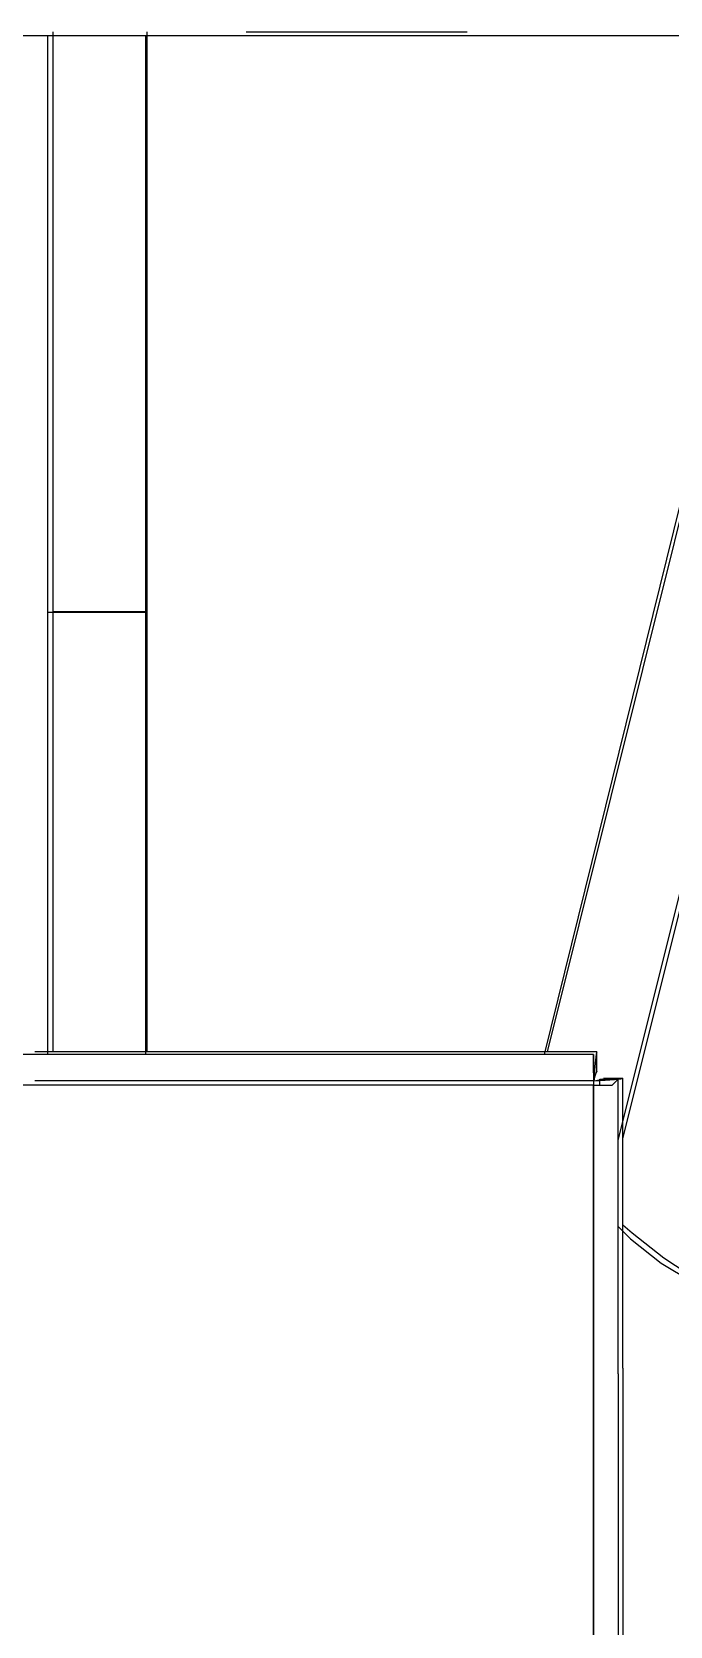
# Model space of a CAD drawing. Extents: x 3 to 592, y 5 to 207.
# Drawn here: x 96.25 to 99.92, y 65.68 to 74.84 of the extents above; entities that cross this region are included whole.
import ezdxf

# ---------------------------------------------------------------- set-up
doc = ezdxf.new("R2010")
doc.units = 0
doc.layers.get('0').update_dxf_attribs({"linetype": 'CONTINUOUS'})

msp = doc.modelspace()

# ---------------------------------------------------------------- linework, layer by layer
at = {"color": 7}
for points in [[(80.645, 74.824167), (105.374722, 74.824167)], [(96.343611, 74.824167), (96.343611, 71.508056)], [(96.374126, 74.844522), (96.374126, 71.511125)], [(96.374126, 74.844522), (96.374126, 71.511125)], [(96.374126, 74.844522), (96.374126, 71.511125)], [(96.374126, 74.844522), (96.374126, 71.511125)], [(96.374126, 74.844522), (96.374126, 71.511125)], [(96.374126, 74.844522), (96.374126, 71.511125)], [(96.374126, 74.844522), (96.374126, 71.511125)], [(96.374126, 74.844522), (96.374126, 71.511125)], [(96.908056, 74.824167), (96.908056, 71.508056)], [(96.915781, 74.844522), (96.915781, 71.511125)], [(96.915781, 74.844522), (96.915781, 71.511125)], [(96.915781, 74.844522), (96.915781, 71.511125)], [(96.915781, 74.844522), (96.915781, 71.511125)], [(96.915781, 74.844522), (96.915781, 71.511125)], [(96.915781, 74.844522), (96.915781, 71.511125)], [(96.915781, 74.844522), (96.915781, 71.511125)], [(96.915781, 74.844522), (96.915781, 71.511125)], [(97.485659, 74.844522), (98.755659, 74.844522)], [(97.485659, 74.844522), (98.755659, 74.844522)], [(97.485659, 74.844522), (98.755659, 74.844522)], [(97.485659, 74.844522), (98.755659, 74.844522)], [(97.485659, 74.844522), (98.755659, 74.844522)], [(97.485659, 74.844522), (98.755659, 74.844522)], [(97.485659, 74.844522), (98.755659, 74.844522)], [(97.485659, 74.844522), (98.755659, 74.844522)], [(99.201111, 68.968056), (100.6475, 74.824167)], [(99.218327, 68.983401), (100.679532, 74.844451)], [(99.218327, 68.983401), (100.679532, 74.844451)], [(99.218327, 68.983401), (100.679532, 74.844451)], [(99.218327, 68.983401), (100.679532, 74.844451)], [(99.218327, 68.983401), (100.679532, 74.844451)], [(99.218327, 68.983401), (100.679532, 74.844451)], [(99.218327, 68.983401), (100.679532, 74.844451)], [(99.218327, 68.983401), (100.679532, 74.844451)], [(99.624444, 68.474167), (101.176667, 74.683056)], [(96.908056, 71.508056), (96.343611, 71.508056)], [(96.343611, 71.508056), (96.343611, 68.968056)], [(96.374126, 71.51116), (96.374126, 68.983507)], [(96.374126, 71.51116), (96.374126, 68.983507)], [(96.374126, 71.51116), (96.374126, 68.983507)], [(96.374126, 71.51116), (96.374126, 68.983507)], [(96.374126, 71.51116), (96.374126, 68.983507)], [(96.374126, 71.51116), (96.374126, 68.983507)], [(96.374126, 71.51116), (96.374126, 68.983507)], [(96.374126, 71.51116), (96.374126, 68.983507)], [(96.915781, 71.51116), (96.374268, 71.51116)], [(96.915781, 71.51116), (96.374268, 71.51116)], [(96.915781, 71.51116), (96.374268, 71.51116)], [(96.915781, 71.51116), (96.374268, 71.51116)], [(96.915781, 71.51116), (96.374268, 71.51116)], [(96.915781, 71.51116), (96.374268, 71.51116)], [(96.915781, 71.51116), (96.374268, 71.51116)], [(96.915781, 71.51116), (96.374268, 71.51116)], [(96.908056, 71.508056), (96.908056, 68.968056)], [(96.915781, 71.51116), (96.915781, 68.983507)], [(96.915781, 71.51116), (96.915781, 68.983507)], [(96.915781, 71.51116), (96.915781, 68.983507)], [(96.915781, 71.51116), (96.915781, 68.983507)], [(96.915781, 71.51116), (96.915781, 68.983507)], [(96.915781, 71.51116), (96.915781, 68.983507)], [(96.915781, 71.51116), (96.915781, 68.983507)], [(96.915781, 71.51116), (96.915781, 68.983507)], [(99.651891, 68.483304), (100.411437, 71.529768)], [(99.651891, 68.483304), (100.411437, 71.529768)], [(99.651891, 68.483304), (100.411437, 71.529768)], [(99.651891, 68.483304), (100.411437, 71.529768)], [(99.651891, 68.483304), (100.411437, 71.529768)], [(99.651891, 68.483304), (100.411437, 71.529768)], [(99.651891, 68.483304), (100.411437, 71.529768)], [(99.651891, 68.483304), (100.411437, 71.529768)], [(99.501501, 68.983401), (96.271468, 68.983401)], [(99.501501, 68.983401), (96.271468, 68.983401)], [(99.501501, 68.983401), (96.271468, 68.983401)], [(99.501501, 68.983401), (96.271468, 68.983401)], [(99.501501, 68.983401), (96.271468, 68.983401)], [(99.501501, 68.983401), (96.271468, 68.983401)], [(99.501501, 68.983401), (96.271468, 68.983401)], [(99.501501, 68.983401), (96.271468, 68.983401)], [(99.501501, 68.983401), (99.497268, 68.970701), (99.493388, 68.934718), (99.489154, 68.88039), (99.485274, 68.81689)], [(99.501501, 68.983401), (99.497268, 68.970701), (99.493388, 68.934718), (99.489154, 68.88039), (99.485274, 68.81689)], [(99.501501, 68.983401), (99.497268, 68.970701), (99.493388, 68.934718), (99.489154, 68.88039), (99.485274, 68.81689)], [(99.501501, 68.983401), (99.497268, 68.970701), (99.493388, 68.934718), (99.489154, 68.88039), (99.485274, 68.81689)], [(99.501501, 68.983401), (99.497268, 68.970701), (99.493388, 68.934718), (99.489154, 68.88039), (99.485274, 68.81689)], [(99.501501, 68.983401), (99.497268, 68.970701), (99.493388, 68.934718), (99.489154, 68.88039), (99.485274, 68.81689)], [(99.501501, 68.983401), (99.497268, 68.970701), (99.493388, 68.934718), (99.489154, 68.88039), (99.485274, 68.81689)], [(99.501501, 68.983401), (99.497268, 68.970701), (99.493388, 68.934718), (99.489154, 68.88039), (99.485274, 68.81689)], [(99.501501, 68.872276), (99.501501, 68.983401)], [(99.501501, 68.872276), (99.501501, 68.983401)], [(99.501501, 68.872276), (99.501501, 68.983401)], [(99.501501, 68.872276), (99.501501, 68.983401)], [(99.501501, 68.872276), (99.501501, 68.983401)], [(99.501501, 68.872276), (99.501501, 68.983401)], [(99.501501, 68.872276), (99.501501, 68.983401)], [(99.501501, 68.872276), (99.501501, 68.983401)], [(99.483333, 68.968056), (86.6775, 68.968056)], [(99.483333, 68.968056), (99.483333, 68.932778), (99.483333, 68.862222), (99.483333, 68.791667)], [(99.483333, 68.862222), (99.483333, 68.968056)], [(99.485238, 68.816714), (96.271433, 68.816714)], [(99.485238, 68.816714), (96.271433, 68.816714)], [(99.485238, 68.816714), (96.271433, 68.816714)], [(99.485238, 68.816714), (96.271433, 68.816714)], [(99.485238, 68.816714), (96.271433, 68.816714)], [(99.485238, 68.816714), (96.271433, 68.816714)], [(99.485238, 68.816714), (96.271433, 68.816714)], [(99.485238, 68.816714), (96.271433, 68.816714)], [(99.483333, 68.862222), (99.483333, 68.826944), (99.483333, 68.791667)], [(99.483333, 68.791667), (99.518611, 68.791667), (99.589167, 68.791667), (99.624444, 68.826944)], [(99.483333, 68.791667), (99.518611, 68.791667), (99.518611, 68.826944)], [(99.485238, 68.816714), (99.549091, 68.820947), (99.603066, 68.824828), (99.639049, 68.829061), (99.651749, 68.832942)], [(99.485238, 68.816714), (99.549091, 68.820947), (99.603066, 68.824828), (99.639049, 68.829061), (99.651749, 68.832942)], [(99.485238, 68.816714), (99.549091, 68.820947), (99.603066, 68.824828), (99.639049, 68.829061), (99.651749, 68.832942)], [(99.485238, 68.816714), (99.549091, 68.820947), (99.603066, 68.824828), (99.639049, 68.829061), (99.651749, 68.832942)], [(99.485238, 68.816714), (99.549091, 68.820947), (99.603066, 68.824828), (99.639049, 68.829061), (99.651749, 68.832942)], [(99.485238, 68.816714), (99.549091, 68.820947), (99.603066, 68.824828), (99.639049, 68.829061), (99.651749, 68.832942)], [(99.485238, 68.816714), (99.549091, 68.820947), (99.603066, 68.824828), (99.639049, 68.829061), (99.651749, 68.832942)], [(99.485238, 68.816714), (99.549091, 68.820947), (99.603066, 68.824828), (99.639049, 68.829061), (99.651749, 68.832942)], [(99.485238, 68.816714), (99.506405, 68.820947), (99.524397, 68.824828), (99.536391, 68.829061)], [(99.485238, 68.816714), (99.506405, 68.820947), (99.524397, 68.824828), (99.536391, 68.829061)], [(99.485238, 68.816714), (99.506405, 68.820947), (99.524397, 68.824828), (99.536391, 68.829061)], [(99.485238, 68.816714), (99.506405, 68.820947), (99.524397, 68.824828), (99.536391, 68.829061)], [(99.485238, 68.816714), (99.506405, 68.820947), (99.524397, 68.824828), (99.536391, 68.829061)], [(99.485238, 68.816714), (99.506405, 68.820947), (99.524397, 68.824828), (99.536391, 68.829061)], [(99.485238, 68.816714), (99.506405, 68.820947), (99.524397, 68.824828), (99.536391, 68.829061)], [(99.485238, 68.816714), (99.506405, 68.820947), (99.524397, 68.824828), (99.536391, 68.829061)], [(99.485238, 62.705615), (99.485238, 68.816784)], [(99.485238, 62.705615), (99.485238, 68.816784)], [(99.485238, 62.705615), (99.485238, 68.816784)], [(99.485238, 62.705615), (99.485238, 68.816784)], [(99.485238, 62.705615), (99.485238, 68.816784)], [(99.485238, 62.705615), (99.485238, 68.816784)], [(99.485238, 62.705615), (99.485238, 68.816784)], [(99.485238, 62.705615), (99.485238, 68.816784)], [(99.501501, 68.872276), (99.493388, 68.856049), (99.489154, 68.838057), (99.485274, 68.81689)], [(99.501501, 68.872276), (99.493388, 68.856049), (99.489154, 68.838057), (99.485274, 68.81689)], [(99.501501, 68.872276), (99.493388, 68.856049), (99.489154, 68.838057), (99.485274, 68.81689)], [(99.501501, 68.872276), (99.493388, 68.856049), (99.489154, 68.838057), (99.485274, 68.81689)], [(99.501501, 68.872276), (99.493388, 68.856049), (99.489154, 68.838057), (99.485274, 68.81689)], [(99.501501, 68.872276), (99.493388, 68.856049), (99.489154, 68.838057), (99.485274, 68.81689)], [(99.501501, 68.872276), (99.493388, 68.856049), (99.489154, 68.838057), (99.485274, 68.81689)], [(99.501501, 68.872276), (99.493388, 68.856049), (99.489154, 68.838057), (99.485274, 68.81689)], [(99.518611, 68.826944), (99.624444, 68.826944)], [(99.540766, 68.833012), (99.651891, 68.833012)], [(99.540766, 68.833012), (99.651891, 68.833012)], [(99.540766, 68.833012), (99.651891, 68.833012)], [(99.540766, 68.833012), (99.651891, 68.833012)], [(99.540766, 68.833012), (99.651891, 68.833012)], [(99.540766, 68.833012), (99.651891, 68.833012)], [(99.540766, 68.833012), (99.651891, 68.833012)], [(99.540766, 68.833012), (99.651891, 68.833012)], [(99.624444, 67.133611), (99.624444, 68.826944)], [(99.651891, 67.166349), (99.651891, 68.832871)], [(99.651891, 67.166349), (99.651891, 68.832871)], [(99.651891, 67.166349), (99.651891, 68.832871)], [(99.651891, 67.166349), (99.651891, 68.832871)], [(99.651891, 67.166349), (99.651891, 68.832871)], [(99.651891, 67.166349), (99.651891, 68.832871)], [(99.651891, 67.166349), (99.651891, 68.832871)], [(99.651891, 67.166349), (99.651891, 68.832871)], [(99.483333, 68.791667), (86.6775, 68.791667)], [(99.483333, 62.688611), (99.483333, 68.791667)], [(99.624444, 67.980278), (99.695, 67.909722), (99.871389, 67.768611), (100.047778, 67.662778), (100.259444, 67.556944), (100.471111, 67.451111), (100.718056, 67.380556), (100.929722, 67.31), (101.141389, 67.274722), (101.211944, 67.274722)], [(99.651891, 67.988674), (99.704454, 67.942813), (99.887546, 67.799585), (100.082279, 67.672232), (100.286891, 67.561813), (100.499968, 67.468679), (100.720454, 67.393538), (100.946232, 67.337446), (101.175891, 67.300052), (101.230218, 67.294054)], [(99.651891, 67.988674), (99.704454, 67.942813), (99.887546, 67.799585), (100.082279, 67.672232), (100.286891, 67.561813), (100.499968, 67.468679), (100.720454, 67.393538), (100.946232, 67.337446), (101.175891, 67.300052), (101.230218, 67.294054)], [(99.651891, 67.988674), (99.704454, 67.942813), (99.887546, 67.799585), (100.082279, 67.672232), (100.286891, 67.561813), (100.499968, 67.468679), (100.720454, 67.393538), (100.946232, 67.337446), (101.175891, 67.300052), (101.230218, 67.294054)], [(99.651891, 67.988674), (99.704454, 67.942813), (99.887546, 67.799585), (100.082279, 67.672232), (100.286891, 67.561813), (100.499968, 67.468679), (100.720454, 67.393538), (100.946232, 67.337446), (101.175891, 67.300052), (101.230218, 67.294054)], [(99.651891, 67.988674), (99.704454, 67.942813), (99.887546, 67.799585), (100.082279, 67.672232), (100.286891, 67.561813), (100.499968, 67.468679), (100.720454, 67.393538), (100.946232, 67.337446), (101.175891, 67.300052), (101.230218, 67.294054)], [(99.651891, 67.988674), (99.704454, 67.942813), (99.887546, 67.799585), (100.082279, 67.672232), (100.286891, 67.561813), (100.499968, 67.468679), (100.720454, 67.393538), (100.946232, 67.337446), (101.175891, 67.300052), (101.230218, 67.294054)], [(99.651891, 67.988674), (99.704454, 67.942813), (99.887546, 67.799585), (100.082279, 67.672232), (100.286891, 67.561813), (100.499968, 67.468679), (100.720454, 67.393538), (100.946232, 67.337446), (101.175891, 67.300052), (101.230218, 67.294054)], [(99.651891, 67.988674), (99.704454, 67.942813), (99.887546, 67.799585), (100.082279, 67.672232), (100.286891, 67.561813), (100.499968, 67.468679), (100.720454, 67.393538), (100.946232, 67.337446), (101.175891, 67.300052), (101.230218, 67.294054)], [(99.651891, 67.166349), (99.651891, 64.110941)], [(99.651891, 67.166349), (99.651891, 64.110941)], [(99.651891, 67.166349), (99.651891, 64.110941)], [(99.651891, 67.166349), (99.651891, 64.110941)], [(99.651891, 67.166349), (99.651891, 64.110941)], [(99.651891, 67.166349), (99.651891, 64.110941)], [(99.651891, 67.166349), (99.651891, 64.110941)], [(99.651891, 67.166349), (99.651891, 64.110941)], [(99.624444, 67.133611), (99.624444, 64.099722)]]:
    msp.add_lwpolyline(points, dxfattribs=at)

doc.saveas('drawing.dxf')
